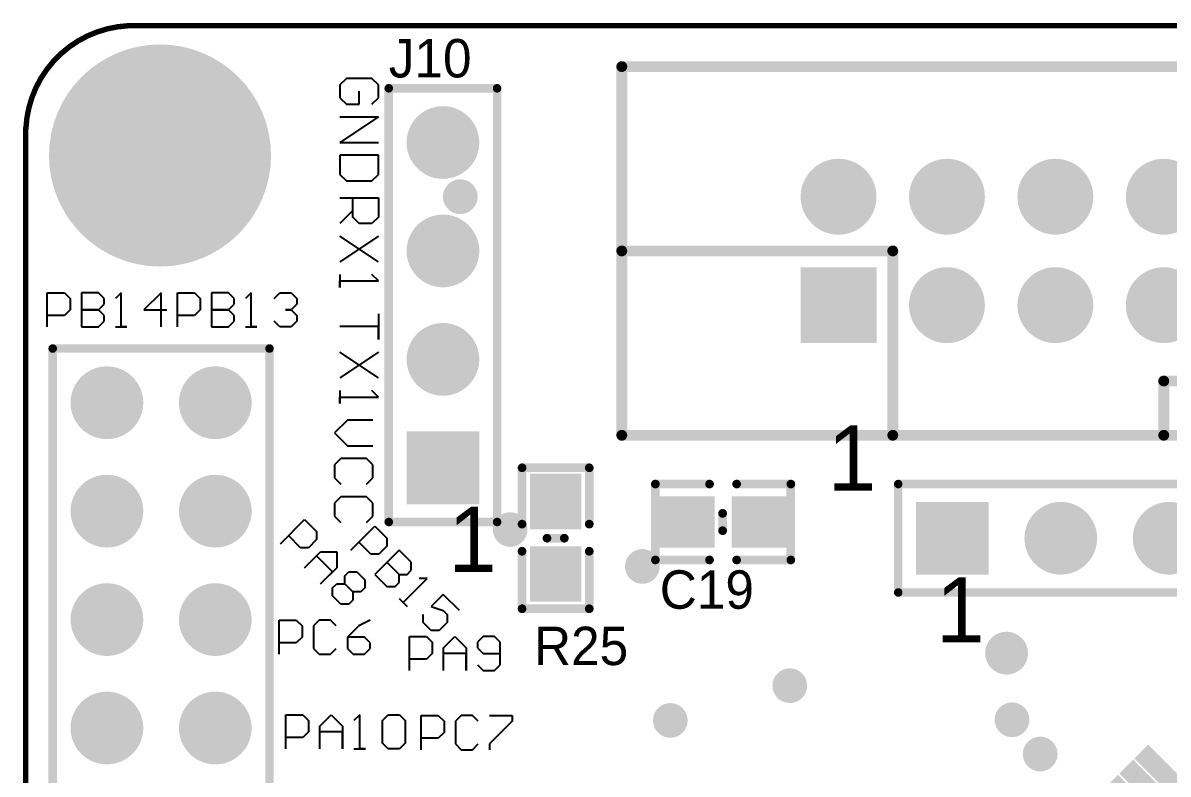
# Model space of a CAD drawing. Header units: millimetres. Extents: x 162.9 to 219.5, y 95.8 to 158.3.
# Drawn here: x 162.88 to 189.71, y 140.68 to 158.27 of the extents above; entities that cross this region are included whole.
import ezdxf

# ---------------------------------------------------------------- set-up
doc = ezdxf.new("R2010")
doc.units = ezdxf.units.MM
for name, color, linetype in [('KeepOutLayer', 6, 'Continuous'), ('MultiLayer', 9, 'Continuous'), ('TopOverlay', 2, 'Continuous'), ('TopSolder', 216, 'Continuous')]:
    doc.layers.add(name, color=color, linetype=linetype)

# ---------------------------------------------------------------- blocks, each defined once
blk = doc.blocks.new('LQFP_48_1')
at = {"layer": 'TopOverlay', "const_width": 0.254}
for points in [[(-4.5, 4.5), (-3.25, 4.5)], [(-4.5, 4.5), (-4.5, 3.25)], [(3.25, 4.5), (4.5, 4.5)], [(4.5, 4.5), (4.5, 3.25)], [(-3.5, 3.5), (3.5, 3.5)], [(-3.5, 3.5), (-3.5, -3.5)], [(3.5, 3.5), (3.5, -3.5)], [(-4.5, -3.25), (-4.5, -3.75)], [(4.5, -3.25), (4.5, -4.5)], [(-3.5, -3.5), (3.5, -3.5)], [(-4.5, -3.75), (-3.75, -4.5)], [(-3.75, -4.5), (-3.25, -4.5)], [(3.25, -4.5), (4.5, -4.5)]]:
    blk.add_lwpolyline(points, dxfattribs=at)
at = {"layer": 'TopOverlay'}
for points, const_width in [([(-4.564, 4.5, 1), (-4.437, 4.5, 1)], 0.127), ([(-4.564, 4.5, 1), (-4.437, 4.5, 1)], 0.127), ([(-3.314, 4.5, 1), (-3.187, 4.5, 1)], 0.127), ([(3.187, 4.5, 1), (3.314, 4.5, 1)], 0.127), ([(4.437, 4.5, 1), (4.564, 4.5, 1)], 0.127), ([(4.437, 4.5, 1), (4.564, 4.5, 1)], 0.127), ([(-3.564, 3.5, 1), (-3.437, 3.5, 1)], 0.127), ([(-3.564, 3.5, 1), (-3.437, 3.5, 1)], 0.127), ([(3.437, 3.5, 1), (3.564, 3.5, 1)], 0.127), ([(3.437, 3.5, 1), (3.564, 3.5, 1)], 0.127), ([(-4.564, 3.25, 1), (-4.437, 3.25, 1)], 0.127), ([(4.437, 3.25, 1), (4.564, 3.25, 1)], 0.127), ([(-2, -2.5, 1), (-3, -2.5, 1)], 0.254), ([(-3.063, -2.5, 1), (-2.936, -2.5, 1)], 0.127), ([(-2.063, -2.5, 1), (-1.936, -2.5, 1)], 0.127), ([(-4.563, -3.25, 1), (-4.436, -3.25, 1)], 0.127), ([(4.436, -3.25, 1), (4.563, -3.25, 1)], 0.127), ([(-3.564, -3.5, 1), (-3.437, -3.5, 1)], 0.127), ([(-3.564, -3.5, 1), (-3.437, -3.5, 1)], 0.127), ([(3.437, -3.5, 1), (3.564, -3.5, 1)], 0.127), ([(3.437, -3.5, 1), (3.564, -3.5, 1)], 0.127), ([(-4.563, -3.75, 1), (-4.436, -3.75, 1)], 0.127), ([(-4.563, -3.75, 1), (-4.436, -3.75, 1)], 0.127), ([(-3.814, -4.5, 1), (-3.687, -4.5, 1)], 0.127), ([(-3.814, -4.5, 1), (-3.687, -4.5, 1)], 0.127), ([(-3.313, -4.5, 1), (-3.186, -4.5, 1)], 0.127), ([(3.186, -4.5, 1), (3.313, -4.5, 1)], 0.127), ([(4.437, -4.5, 1), (4.564, -4.5, 1)], 0.127), ([(4.437, -4.5, 1), (4.564, -4.5, 1)], 0.127)]:
    blk.add_lwpolyline(points, format="xyb", close=True, dxfattribs=dict(at, const_width=const_width))
at = {"layer": 'TopSolder'}
for points in [[(-2.979, 5.702), (-2.979, 3.798), (-2.521, 5.702), (-2.521, 3.798)], [(-2.479, 5.702), (-2.479, 3.798), (-2.021, 5.702), (-2.021, 3.798)], [(-1.979, 5.702), (-1.979, 3.798), (-1.521, 5.702), (-1.521, 3.798)], [(-1.479, 5.702), (-1.479, 3.798), (-1.021, 5.702), (-1.021, 3.798)], [(-0.979, 5.702), (-0.979, 3.798), (-0.521, 5.702), (-0.521, 3.798)], [(-0.479, 5.702), (-0.479, 3.798), (-0.021, 5.702), (-0.021, 3.798)], [(0.021, 5.702), (0.021, 3.798), (0.479, 5.702), (0.479, 3.798)], [(0.521, 5.702), (0.521, 3.798), (0.979, 5.702), (0.979, 3.798)], [(1.021, 5.702), (1.021, 3.798), (1.479, 5.702), (1.479, 3.798)], [(1.521, 5.702), (1.521, 3.798), (1.979, 5.702), (1.979, 3.798)], [(2.021, 5.702), (2.021, 3.798), (2.479, 5.702), (2.479, 3.798)], [(2.521, 5.702), (2.521, 3.798), (2.979, 5.702), (2.979, 3.798)], [(-5.702, 2.521), (-3.798, 2.521), (-5.702, 2.979), (-3.798, 2.979)], [(5.702, 2.979), (3.798, 2.979), (5.702, 2.521), (3.798, 2.521)], [(-5.702, 2.021), (-3.798, 2.021), (-5.702, 2.479), (-3.798, 2.479)], [(5.702, 2.479), (3.798, 2.479), (5.702, 2.021), (3.798, 2.021)], [(-5.702, 1.521), (-3.798, 1.521), (-5.702, 1.979), (-3.798, 1.979)], [(5.702, 1.979), (3.798, 1.979), (5.702, 1.521), (3.798, 1.521)], [(-5.702, 1.021), (-3.798, 1.021), (-5.702, 1.479), (-3.798, 1.479)], [(5.702, 1.479), (3.798, 1.479), (5.702, 1.021), (3.798, 1.021)], [(-5.702, 0.521), (-3.798, 0.521), (-5.702, 0.979), (-3.798, 0.979)], [(5.702, 0.979), (3.798, 0.979), (5.702, 0.521), (3.798, 0.521)], [(-5.702, 0.021), (-3.798, 0.021), (-5.702, 0.479), (-3.798, 0.479)], [(5.702, 0.479), (3.798, 0.479), (5.702, 0.021), (3.798, 0.021)], [(-5.702, -0.479), (-3.798, -0.479), (-5.702, -0.021), (-3.798, -0.021)], [(5.702, -0.021), (3.798, -0.021), (5.702, -0.479), (3.798, -0.479)], [(-5.702, -0.979), (-3.798, -0.979), (-5.702, -0.521), (-3.798, -0.521)], [(5.702, -0.521), (3.798, -0.521), (5.702, -0.979), (3.798, -0.979)], [(-5.702, -1.479), (-3.798, -1.479), (-5.702, -1.021), (-3.798, -1.021)], [(5.702, -1.021), (3.798, -1.021), (5.702, -1.479), (3.798, -1.479)], [(-5.702, -1.979), (-3.798, -1.979), (-5.702, -1.521), (-3.798, -1.521)], [(5.702, -1.521), (3.798, -1.521), (5.702, -1.979), (3.798, -1.979)], [(-5.702, -2.479), (-3.798, -2.479), (-5.702, -2.021), (-3.798, -2.021)], [(5.702, -2.021), (3.798, -2.021), (5.702, -2.479), (3.798, -2.479)], [(-5.702, -2.979), (-3.798, -2.979), (-5.702, -2.521), (-3.798, -2.521)], [(5.702, -2.521), (3.798, -2.521), (5.702, -2.979), (3.798, -2.979)], [(-2.521, -5.702), (-2.521, -3.798), (-2.979, -5.702), (-2.979, -3.798)], [(-2.021, -5.702), (-2.021, -3.798), (-2.479, -5.702), (-2.479, -3.798)], [(-1.521, -5.702), (-1.521, -3.798), (-1.979, -5.702), (-1.979, -3.798)], [(-1.021, -5.702), (-1.021, -3.798), (-1.479, -5.702), (-1.479, -3.798)], [(-0.521, -5.702), (-0.521, -3.798), (-0.979, -5.702), (-0.979, -3.798)], [(-0.021, -5.702), (-0.021, -3.798), (-0.479, -5.702), (-0.479, -3.798)], [(0.479, -5.702), (0.479, -3.798), (0.021, -5.702), (0.021, -3.798)], [(0.979, -5.702), (0.979, -3.798), (0.521, -5.702), (0.521, -3.798)], [(1.479, -5.702), (1.479, -3.798), (1.021, -5.702), (1.021, -3.798)], [(1.979, -5.702), (1.979, -3.798), (1.521, -5.702), (1.521, -3.798)], [(2.479, -5.702), (2.479, -3.798), (2.021, -5.702), (2.021, -3.798)], [(2.979, -5.702), (2.979, -3.798), (2.521, -5.702), (2.521, -3.798)]]:
    blk.add_solid(points, dxfattribs=at)
blk = doc.blocks.new('HDR1X7_8')
at = {"layer": 'MultiLayer', "const_width": 0.75}
for points in [[(2.165, 0, 1), (2.915, 0, 1)], [(4.705, 0, 1), (5.455, 0, 1)], [(7.245, 0, 1), (7.995, 0, 1)], [(9.785, 0, 1), (10.535, 0, 1)], [(12.325, 0, 1), (13.075, 0, 1)], [(14.865, 0, 1), (15.615, 0, 1)]]:
    blk.add_lwpolyline(points, format="xyb", close=True, dxfattribs=at)
at = {"layer": 'MultiLayer'}
blk.add_solid([(-0.75, -0.75), (0.75, -0.75), (-0.75, 0.75), (0.75, 0.75)], dxfattribs=at)
at = {"layer": 'TopOverlay', "const_width": 0.2}
for points in [[(-1.27, -1.27), (-1.27, 1.27)], [(-1.27, 1.27), (16.51, 1.27)], [(16.51, -1.27), (16.51, 1.27)], [(-1.27, -1.27), (16.51, -1.27)]]:
    blk.add_lwpolyline(points, dxfattribs=at)
at = {"layer": 'TopOverlay', "const_width": 0.1}
for points in [[(-1.32, 1.27, 1), (-1.22, 1.27, 1)], [(-1.32, 1.27, 1), (-1.22, 1.27, 1)], [(16.46, 1.27, 1), (16.56, 1.27, 1)], [(16.46, 1.27, 1), (16.56, 1.27, 1)], [(-1.32, -1.27, 1), (-1.22, -1.27, 1)], [(-1.32, -1.27, 1), (-1.22, -1.27, 1)], [(16.46, -1.27, 1), (16.56, -1.27, 1)], [(16.46, -1.27, 1), (16.56, -1.27, 1)]]:
    blk.add_lwpolyline(points, format="xyb", close=True, dxfattribs=at)
at = {"layer": 'TopSolder', "const_width": 0.852}
for points in [[(2.114, 0, 1), (2.966, 0, 1)], [(4.654, 0, 1), (5.506, 0, 1)], [(7.194, 0, 1), (8.046, 0, 1)], [(9.734, 0, 1), (10.586, 0, 1)], [(12.274, 0, 1), (13.126, 0, 1)], [(14.814, 0, 1), (15.666, 0, 1)]]:
    blk.add_lwpolyline(points, format="xyb", close=True, dxfattribs=at)
at = {"layer": 'TopSolder'}
blk.add_solid([(-0.852, -0.852), (0.852, -0.852), (-0.852, 0.852), (0.852, 0.852)], dxfattribs=at)
blk = doc.blocks.new('0603C_10')
at = {"layer": 'TopOverlay', "const_width": 0.203}
for points in [[(-0.738, -0.889), (-0.738, 0.889)], [(-0.738, 0.889), (0.532, 0.889)], [(1.167, 0.889), (2.437, 0.889)], [(2.437, -0.889), (2.437, 0.889)], [(0.838, -0.203), (0.838, 0.203)], [(-0.738, -0.889), (0.532, -0.889)], [(1.167, -0.889), (2.437, -0.889)]]:
    blk.add_lwpolyline(points, dxfattribs=at)
at = {"layer": 'TopOverlay', "const_width": 0.102}
for points in [[(-0.788, 0.889, 1), (-0.687, 0.889, 1)], [(-0.788, 0.889, 1), (-0.687, 0.889, 1)], [(0.482, 0.889, 1), (0.583, 0.889, 1)], [(1.117, 0.889, 1), (1.218, 0.889, 1)], [(2.387, 0.889, 1), (2.488, 0.889, 1)], [(2.387, 0.889, 1), (2.488, 0.889, 1)], [(0.787, 0.203, 1), (0.889, 0.203, 1)], [(0.787, -0.203, 1), (0.889, -0.203, 1)], [(-0.788, -0.889, 1), (-0.687, -0.889, 1)], [(-0.788, -0.889, 1), (-0.687, -0.889, 1)], [(0.482, -0.889, 1), (0.583, -0.889, 1)], [(1.117, -0.889, 1), (1.218, -0.889, 1)], [(2.387, -0.889, 1), (2.488, -0.889, 1)], [(2.387, -0.889, 1), (2.488, -0.889, 1)]]:
    blk.add_lwpolyline(points, format="xyb", close=True, dxfattribs=at)
at = {"layer": 'TopSolder'}
for points in [[(0.652, -0.602), (0.652, 0.602), (-0.652, -0.602), (-0.652, 0.602)], [(2.352, -0.602), (2.352, 0.602), (1.048, -0.602), (1.048, 0.602)]]:
    blk.add_solid(points, dxfattribs=at)
blk = doc.blocks.new('IDE15X2_2_54_27')
at = {"layer": 'MultiLayer', "const_width": 0.75}
for points in [[(27.565, 2.54, 1), (28.315, 2.54, 1)], [(30.105, 2.54, 1), (30.855, 2.54, 1)], [(32.645, 2.54, 1), (33.395, 2.54, 1)], [(35.185, 2.54, 1), (35.935, 2.54, 1)], [(27.565, 0, 1), (28.315, 0, 1)], [(30.105, 0, 1), (30.855, 0, 1)], [(32.645, 0, 1), (33.395, 0, 1)], [(35.185, 0, 1), (35.935, 0, 1)]]:
    blk.add_lwpolyline(points, format="xyb", close=True, dxfattribs=at)
at = {"layer": 'TopOverlay', "const_width": 0.2}
for points in [[(-1.27, 3.81), (36.83, 3.81)], [(36.83, 3.81), (36.83, -1.27)], [(-1.27, -1.27), (36.83, -1.27)]]:
    blk.add_lwpolyline(points, dxfattribs=at)
at = {"layer": 'TopOverlay', "const_width": 0.1}
for points in [[(36.78, 3.81, 1), (36.88, 3.81, 1)], [(36.78, 3.81, 1), (36.88, 3.81, 1)], [(36.78, -1.27, 1), (36.88, -1.27, 1)], [(36.78, -1.27, 1), (36.88, -1.27, 1)]]:
    blk.add_lwpolyline(points, format="xyb", close=True, dxfattribs=at)
at = {"layer": 'TopSolder', "const_width": 0.852}
for points in [[(27.514, 2.54, 1), (28.366, 2.54, 1)], [(30.054, 2.54, 1), (30.906, 2.54, 1)], [(32.594, 2.54, 1), (33.446, 2.54, 1)], [(35.134, 2.54, 1), (35.986, 2.54, 1)], [(27.514, 0, 1), (28.366, 0, 1)], [(30.054, 0, 1), (30.906, 0, 1)], [(32.594, 0, 1), (33.446, 0, 1)], [(35.134, 0, 1), (35.986, 0, 1)]]:
    blk.add_lwpolyline(points, format="xyb", close=True, dxfattribs=at)
blk = doc.blocks.new('IDC20_28')
at = {"layer": 'MultiLayer', "const_width": 0.7874}
for points in [[(-0.3937, 2.54, 1), (0.3937, 2.54, 1)], [(2.1463, 2.54, 1), (2.9337, 2.54, 1)], [(4.6863, 2.54, 1), (5.4737, 2.54, 1)], [(7.2263, 2.54, 1), (8.0137, 2.54, 1)], [(2.1463, 0, 1), (2.9337, 0, 1)], [(4.6863, 0, 1), (5.4737, 0, 1)], [(7.2263, 0, 1), (8.0137, 0, 1)]]:
    blk.add_lwpolyline(points, format="xyb", close=True, dxfattribs=at)
at = {"layer": 'MultiLayer'}
blk.add_solid([(-0.7874, -0.7874), (0.7874, -0.7874), (-0.7874, 0.7874), (0.7874, 0.7874)], dxfattribs=at)
at = {"layer": 'TopOverlay', "const_width": 0.254}
for points in [[(-5.08, -3.048), (-5.08, 5.588)], [(-5.08, 5.588), (27.94, 5.588)], [(-5.08, 1.27), (1.27, 1.27)], [(1.27, -3.048), (1.27, 1.27)], [(7.62, -1.778), (15.24, -1.778)], [(7.62, -3.048), (7.62, -1.778)], [(-5.08, -3.048), (27.94, -3.048)]]:
    blk.add_lwpolyline(points, dxfattribs=at)
at = {"layer": 'TopOverlay', "const_width": 0.127}
for points in [[(-5.1435, 5.588, 1), (-5.0165, 5.588, 1)], [(-5.1435, 5.588, 1), (-5.0165, 5.588, 1)], [(-5.1435, 1.27, 1), (-5.0165, 1.27, 1)], [(1.2065, 1.27, 1), (1.3335, 1.27, 1)], [(1.2065, 1.27, 1), (1.3335, 1.27, 1)], [(7.5565, -1.778, 1), (7.6835, -1.778, 1)], [(7.5565, -1.778, 1), (7.6835, -1.778, 1)], [(-5.1435, -3.048, 1), (-5.0165, -3.048, 1)], [(-5.1435, -3.048, 1), (-5.0165, -3.048, 1)], [(1.2065, -3.048, 1), (1.3335, -3.048, 1)], [(7.5565, -3.048, 1), (7.6835, -3.048, 1)]]:
    blk.add_lwpolyline(points, format="xyb", close=True, dxfattribs=at)
at = {"layer": 'TopSolder', "const_width": 0.889}
for points in [[(-0.4445, 2.54, 1), (0.4445, 2.54, 1)], [(2.0955, 2.54, 1), (2.9845, 2.54, 1)], [(4.6355, 2.54, 1), (5.5245, 2.54, 1)], [(7.1755, 2.54, 1), (8.0645, 2.54, 1)], [(2.0955, 0, 1), (2.9845, 0, 1)], [(4.6355, 0, 1), (5.5245, 0, 1)], [(7.1755, 0, 1), (8.0645, 0, 1)]]:
    blk.add_lwpolyline(points, format="xyb", close=True, dxfattribs=at)
at = {"layer": 'TopSolder'}
blk.add_solid([(-0.889, -0.889), (0.889, -0.889), (-0.889, 0.889), (0.889, 0.889)], dxfattribs=at)
blk = doc.blocks.new('HDR1X4_31')
at = {"layer": 'MultiLayer', "const_width": 0.75}
for points in [[(2.165, 0, 1), (2.915, 0, 1)], [(4.705, 0, 1), (5.455, 0, 1)], [(7.245, 0, 1), (7.995, 0, 1)]]:
    blk.add_lwpolyline(points, format="xyb", close=True, dxfattribs=at)
at = {"layer": 'MultiLayer'}
blk.add_solid([(-0.75, -0.75), (0.75, -0.75), (-0.75, 0.75), (0.75, 0.75)], dxfattribs=at)
at = {"layer": 'TopOverlay', "const_width": 0.2}
for points in [[(-1.27, 1.27), (-1.27, -1.27)], [(-1.27, 1.27), (8.89, 1.27)], [(8.89, 1.27), (8.89, -1.27)], [(-1.27, -1.27), (8.89, -1.27)]]:
    blk.add_lwpolyline(points, dxfattribs=at)
at = {"layer": 'TopOverlay', "const_width": 0.1}
for points in [[(-1.32, 1.27, 1), (-1.22, 1.27, 1)], [(-1.32, 1.27, 1), (-1.22, 1.27, 1)], [(8.84, 1.27, 1), (8.94, 1.27, 1)], [(8.84, 1.27, 1), (8.94, 1.27, 1)], [(-1.32, -1.27, 1), (-1.22, -1.27, 1)], [(-1.32, -1.27, 1), (-1.22, -1.27, 1)], [(8.84, -1.27, 1), (8.94, -1.27, 1)], [(8.84, -1.27, 1), (8.94, -1.27, 1)]]:
    blk.add_lwpolyline(points, format="xyb", close=True, dxfattribs=at)
at = {"layer": 'TopSolder', "const_width": 0.852}
for points in [[(2.114, 0, 1), (2.966, 0, 1)], [(4.654, 0, 1), (5.506, 0, 1)], [(7.194, 0, 1), (8.046, 0, 1)]]:
    blk.add_lwpolyline(points, format="xyb", close=True, dxfattribs=at)
at = {"layer": 'TopSolder'}
blk.add_solid([(-0.852, -0.852), (0.852, -0.852), (-0.852, 0.852), (0.852, 0.852)], dxfattribs=at)
blk = doc.blocks.new('0603J_34')
at = {"layer": 'TopOverlay', "const_width": 0.203}
for points in [[(0.558, 0.762), (-0.762, 0.762)], [(-0.762, -0.813), (-0.762, 0.762)], [(2.54, 0.762), (1.193, 0.762)], [(2.54, -0.813), (2.54, 0.762)], [(0.887, -0.229), (0.887, 0.178)], [(0.558, -0.813), (-0.762, -0.813)], [(2.54, -0.813), (1.193, -0.813)]]:
    blk.add_lwpolyline(points, dxfattribs=at)
at = {"layer": 'TopOverlay', "const_width": 0.102}
for points in [[(-0.813, 0.762, 1), (-0.711, 0.762, 1)], [(-0.813, 0.762, 1), (-0.711, 0.762, 1)], [(0.507, 0.762, 1), (0.609, 0.762, 1)], [(1.142, 0.762, 1), (1.244, 0.762, 1)], [(2.489, 0.762, 1), (2.591, 0.762, 1)], [(2.489, 0.762, 1), (2.591, 0.762, 1)], [(0.836, 0.178, 1), (0.938, 0.178, 1)], [(0.836, -0.229, 1), (0.938, -0.229, 1)], [(-0.813, -0.813, 1), (-0.711, -0.813, 1)], [(-0.813, -0.813, 1), (-0.711, -0.813, 1)], [(0.507, -0.813, 1), (0.609, -0.813, 1)], [(1.142, -0.813, 1), (1.244, -0.813, 1)], [(2.489, -0.813, 1), (2.591, -0.813, 1)], [(2.489, -0.813, 1), (2.591, -0.813, 1)]]:
    blk.add_lwpolyline(points, format="xyb", close=True, dxfattribs=at)
at = {"layer": 'TopSolder'}
for points in [[(-0.626, 0.576), (-0.626, -0.627), (0.677, 0.576), (0.677, -0.627)], [(1.074, 0.576), (1.074, -0.627), (2.377, 0.576), (2.377, -0.627)]]:
    blk.add_solid(points, dxfattribs=at)

msp = doc.modelspace()

# ---------------------------------------------------------------- linework, layer by layer
at = {"layer": 'KeepOutLayer', "const_width": 0.127}
msp.add_lwpolyline([(162.948, 155.8, -0.414205), (165.583, 158.209)], format="xyb", dxfattribs=at)
for points in [[(165.583, 158.209), (217.043, 158.209)], [(162.941, 98.545), (162.941, 155.8)]]:
    msp.add_lwpolyline(points, dxfattribs=at)
at = {"layer": 'KeepOutLayer', "const_width": 0.0635}
for points in [[(165.551, 158.209, 1), (165.614, 158.209, 1)], [(165.551, 158.209, 1), (165.614, 158.209, 1)], [(162.909, 155.8, 1), (162.973, 155.8, 1)], [(162.916, 155.8, 1), (162.98, 155.8, 1)]]:
    msp.add_lwpolyline(points, format="xyb", close=True, dxfattribs=at)
at = {"layer": 'MultiLayer'}
for points, const_width in [([(164.841, 155.169, 1), (167.341, 155.169, 1)], 2.5), ([(172.974, 154.203, 1), (173.279, 154.203, 1)], 0.305), ([(174.142, 146.406, 1), (174.447, 146.406, 1)], 0.305), ([(177.241, 145.542, 1), (177.546, 145.542, 1)], 0.305), ([(185.728, 143.51, 1), (186.128, 143.51, 1)], 0.4), ([(180.696, 142.748, 1), (181, 142.748, 1)], 0.305), ([(177.896, 141.935, 1), (178.201, 141.935, 1)], 0.305), ([(185.903, 141.95, 1), (186.207, 141.95, 1)], 0.305), ([(186.563, 141.148, 1), (186.868, 141.148, 1)], 0.305)]:
    msp.add_lwpolyline(points, format="xyb", close=True, dxfattribs=dict(at, const_width=const_width))
at = {"layer": 'TopOverlay'}
for p, q in [((170.457, 156.972), (170.307, 156.822)), ((170.307, 156.822), (170.307, 156.522)), ((171.057, 156.972), (170.457, 156.972)), ((171.207, 156.822), (171.057, 156.972)), ((171.207, 156.522), (171.207, 156.822)), ((170.307, 156.522), (170.457, 156.372)), ((170.757, 156.372), (170.757, 156.672)), ((171.057, 156.372), (171.207, 156.522)), ((170.457, 156.372), (170.757, 156.372)), ((170.307, 156.072), (171.207, 156.072)), ((171.207, 156.072), (170.307, 155.472)), ((170.307, 155.472), (171.207, 155.472)), ((171.207, 155.173), (170.307, 155.173)), ((170.307, 155.173), (170.307, 154.723)), ((171.207, 154.723), (171.207, 155.173)), ((170.307, 154.723), (170.457, 154.573)), ((170.457, 154.573), (171.057, 154.573)), ((171.057, 154.573), (171.207, 154.723)), ((170.307, 154.178), (171.207, 154.178)), ((170.607, 153.728), (170.607, 154.178)), ((171.207, 154.178), (171.207, 153.728)), ((170.607, 153.878), (170.307, 153.578)), ((170.757, 153.578), (170.607, 153.728)), ((171.057, 153.578), (170.757, 153.578)), ((171.207, 153.728), (171.057, 153.578)), ((171.207, 153.278), (170.307, 152.678)), ((171.207, 152.678), (170.307, 153.278)), ((170.307, 152.379), (170.307, 152.079)), ((170.307, 152.079), (170.307, 152.229)), ((170.307, 152.229), (171.207, 152.229)), ((171.207, 152.229), (171.057, 152.379)), ((163.449, 151.155), (163.449, 151.955)), ((163.449, 151.955), (163.849, 151.955)), ((163.849, 151.955), (163.982, 151.822)), ((164.249, 151.955), (164.249, 151.155)), ((164.649, 151.955), (164.249, 151.955)), ((164.782, 151.822), (164.649, 151.955)), ((165.182, 151.955), (165.048, 151.822)), ((165.182, 151.155), (165.182, 151.955)), ((166.115, 151.955), (165.715, 151.555)), ((166.115, 151.155), (166.115, 151.955)), ((166.497, 151.155), (166.497, 151.955)), ((166.497, 151.955), (166.897, 151.955)), ((166.897, 151.955), (167.03, 151.822)), ((167.297, 151.955), (167.297, 151.155)), ((167.697, 151.955), (167.297, 151.955)), ((167.83, 151.822), (167.697, 151.955)), ((168.23, 151.955), (168.096, 151.822)), ((168.23, 151.155), (168.23, 151.955)), ((168.763, 151.822), (168.896, 151.955)), ((168.896, 151.955), (169.163, 151.955)), ((169.163, 151.955), (169.296, 151.822)), ((163.982, 151.822), (163.982, 151.555)), ((164.649, 151.555), (164.782, 151.689)), ((164.782, 151.689), (164.782, 151.822)), ((167.03, 151.822), (167.03, 151.555)), ((167.697, 151.555), (167.83, 151.689)), ((167.83, 151.689), (167.83, 151.822)), ((169.296, 151.689), (169.163, 151.555)), ((169.296, 151.822), (169.296, 151.689)), ((163.849, 151.422), (163.449, 151.422)), ((163.982, 151.555), (163.849, 151.422)), ((164.649, 151.555), (164.249, 151.555)), ((164.249, 151.555), (164.649, 151.555)), ((164.782, 151.422), (164.649, 151.555)), ((164.782, 151.289), (164.782, 151.422)), ((165.715, 151.555), (166.248, 151.555)), ((166.897, 151.422), (166.497, 151.422)), ((167.03, 151.555), (166.897, 151.422)), ((167.697, 151.555), (167.297, 151.555)), ((167.297, 151.555), (167.697, 151.555)), ((167.83, 151.422), (167.697, 151.555)), ((167.83, 151.289), (167.83, 151.422)), ((169.163, 151.555), (169.03, 151.555)), ((169.03, 151.555), (169.163, 151.555)), ((169.163, 151.555), (169.296, 151.422)), ((169.296, 151.422), (169.296, 151.289)), ((171.207, 151.46), (171.207, 150.86)), ((164.249, 151.155), (164.649, 151.155)), ((164.649, 151.155), (164.782, 151.289)), ((165.048, 151.155), (165.315, 151.155)), ((165.315, 151.155), (165.182, 151.155)), ((167.297, 151.155), (167.697, 151.155)), ((167.697, 151.155), (167.83, 151.289)), ((168.096, 151.155), (168.363, 151.155)), ((168.363, 151.155), (168.23, 151.155)), ((168.896, 151.155), (168.763, 151.289)), ((169.163, 151.155), (168.896, 151.155)), ((169.296, 151.289), (169.163, 151.155)), ((171.207, 151.16), (170.307, 151.16)), ((171.207, 150.86), (171.207, 151.16)), ((171.207, 150.56), (170.307, 149.961)), ((171.207, 149.961), (170.307, 150.56)), ((170.307, 149.661), (170.307, 149.361)), ((170.307, 149.361), (170.307, 149.511)), ((170.307, 149.511), (171.207, 149.511)), ((171.207, 149.511), (171.057, 149.661)), ((170.48, 148.971), (170.18, 148.671)), ((171.08, 148.971), (170.48, 148.971)), ((170.18, 148.671), (170.48, 148.371)), ((170.48, 148.371), (171.08, 148.371)), ((170.33, 148.071), (170.18, 147.921)), ((170.18, 147.921), (170.18, 147.621)), ((170.93, 148.071), (170.33, 148.071)), ((171.08, 147.921), (170.93, 148.071)), ((171.08, 147.621), (171.08, 147.921)), ((170.18, 147.621), (170.33, 147.471)), ((170.93, 147.471), (171.08, 147.621)), ((170.33, 147.172), (170.18, 147.022)), ((170.93, 147.172), (170.33, 147.172)), ((171.08, 147.022), (170.93, 147.172)), ((170.18, 147.022), (170.18, 146.722)), ((171.08, 146.722), (171.08, 147.022)), ((168.91, 146.075), (169.476, 146.641)), ((169.476, 146.641), (169.758, 146.358)), ((170.18, 146.722), (170.33, 146.572)), ((170.93, 146.572), (171.08, 146.722)), ((169.381, 145.981), (169.099, 146.264)), ((169.758, 146.358), (169.758, 146.17)), ((170.561, 145.923), (171.127, 146.489)), ((171.127, 146.489), (171.409, 146.206)), ((169.758, 146.17), (169.57, 145.981)), ((171.032, 145.829), (170.75, 146.112)), ((171.409, 146.017), (171.221, 145.829)), ((171.409, 146.206), (171.409, 146.017)), ((169.57, 145.981), (169.381, 145.981)), ((169.476, 145.51), (169.853, 145.887)), ((170.135, 145.416), (169.758, 145.793)), ((169.853, 145.887), (170.23, 145.887)), ((170.23, 145.887), (170.23, 145.51)), ((171.221, 145.829), (171.032, 145.829)), ((171.692, 145.923), (171.127, 145.357)), ((171.975, 145.64), (171.692, 145.923)), ((170.23, 145.51), (169.853, 145.133)), ((171.692, 145.357), (171.409, 145.64)), ((171.409, 145.64), (171.692, 145.357)), ((171.881, 145.357), (171.975, 145.452)), ((171.975, 145.452), (171.975, 145.64)), ((169.853, 145.133), (170.135, 145.416)), ((170.418, 145.321), (170.512, 145.416)), ((170.418, 145.133), (170.418, 145.321)), ((170.512, 145.416), (170.701, 145.416)), ((170.701, 145.416), (170.889, 145.227)), ((170.889, 145.227), (170.889, 145.039)), ((171.127, 145.357), (171.409, 145.075)), ((171.692, 145.169), (171.692, 145.357)), ((171.692, 145.357), (171.881, 145.357)), ((171.786, 144.698), (172.352, 145.263)), ((172.352, 145.263), (172.163, 145.263)), ((170.135, 145.039), (170.23, 145.133)), ((170.135, 144.85), (170.135, 145.039)), ((170.23, 145.133), (170.418, 145.133)), ((170.418, 145.133), (170.607, 144.944)), ((170.795, 144.944), (170.607, 144.944)), ((170.607, 144.944), (170.607, 144.756)), ((170.889, 145.039), (170.795, 144.944)), ((171.409, 145.075), (171.598, 145.075)), ((171.598, 145.075), (171.692, 145.169)), ((170.324, 144.662), (170.135, 144.85)), ((170.512, 144.662), (170.324, 144.662)), ((170.607, 144.756), (170.512, 144.662)), ((171.692, 144.792), (171.881, 144.603)), ((171.881, 144.603), (171.786, 144.698)), ((172.729, 144.886), (172.446, 144.603)), ((173.106, 144.509), (172.729, 144.886)), ((172.258, 144.226), (172.258, 144.415)), ((172.446, 144.603), (172.729, 144.509)), ((172.729, 144.509), (172.823, 144.415)), ((172.823, 144.415), (172.823, 144.226)), ((168.885, 143.485), (168.885, 144.284)), ((168.885, 144.284), (169.284, 144.284)), ((169.284, 144.284), (169.418, 144.151)), ((169.418, 144.151), (169.418, 143.884)), ((169.818, 144.284), (169.684, 144.151)), ((169.684, 144.151), (169.684, 143.618)), ((170.084, 144.284), (169.818, 144.284)), ((170.218, 144.151), (170.084, 144.284)), ((170.751, 144.151), (170.484, 143.884)), ((171.017, 144.284), (170.751, 144.151)), ((172.446, 144.038), (172.258, 144.226)), ((172.823, 144.226), (172.635, 144.038)), ((169.418, 143.884), (169.284, 143.751)), ((170.484, 143.884), (170.484, 143.618)), ((170.884, 143.884), (170.484, 143.884)), ((171.017, 143.751), (170.884, 143.884)), ((171.933, 143.104), (171.933, 143.903)), ((171.933, 143.903), (172.332, 143.903)), ((172.332, 143.903), (172.466, 143.77)), ((172.635, 144.038), (172.446, 144.038)), ((172.732, 143.637), (172.999, 143.903)), ((172.999, 143.903), (173.266, 143.637)), ((173.665, 143.903), (173.532, 143.77)), ((173.932, 143.903), (173.665, 143.903)), ((174.065, 143.77), (173.932, 143.903)), ((169.284, 143.751), (168.885, 143.751)), ((169.684, 143.618), (169.818, 143.485)), ((170.084, 143.485), (170.218, 143.618)), ((170.484, 143.618), (170.617, 143.485)), ((170.884, 143.485), (171.017, 143.618)), ((171.017, 143.618), (171.017, 143.751)), ((172.466, 143.77), (172.466, 143.503)), ((172.732, 143.104), (172.732, 143.637)), ((173.266, 143.637), (173.266, 143.104)), ((173.532, 143.77), (173.532, 143.637)), ((173.532, 143.637), (173.665, 143.503)), ((174.065, 143.237), (174.065, 143.77)), ((169.818, 143.485), (170.084, 143.485)), ((170.617, 143.485), (170.884, 143.485)), ((172.332, 143.37), (171.933, 143.37)), ((172.466, 143.503), (172.332, 143.37)), ((173.266, 143.503), (172.732, 143.503)), ((173.266, 143.104), (173.266, 143.503)), ((173.665, 143.503), (174.065, 143.503)), ((173.532, 143.237), (173.665, 143.104)), ((173.665, 143.104), (173.932, 143.104)), ((173.932, 143.104), (174.065, 143.237)), ((169.037, 141.269), (169.037, 142.069)), ((169.037, 142.069), (169.437, 142.069)), ((169.437, 142.069), (169.57, 141.935)), ((169.837, 141.802), (170.103, 142.069)), ((170.103, 142.069), (170.37, 141.802)), ((170.77, 142.069), (170.636, 141.935)), ((170.77, 141.269), (170.77, 142.069)), ((171.303, 141.935), (171.436, 142.069)), ((171.436, 142.069), (171.703, 142.069)), ((171.703, 142.069), (171.836, 141.935)), ((172.212, 141.249), (172.212, 142.049)), ((172.212, 142.049), (172.612, 142.049)), ((172.612, 142.049), (172.745, 141.916)), ((173.145, 142.049), (173.012, 141.916)), ((173.412, 142.049), (173.145, 142.049)), ((173.545, 141.916), (173.412, 142.049)), ((173.811, 142.049), (174.345, 142.049)), ((174.345, 142.049), (174.345, 141.916)), ((169.57, 141.935), (169.57, 141.669)), ((169.837, 141.269), (169.837, 141.802)), ((170.37, 141.802), (170.37, 141.269)), ((171.303, 141.402), (171.303, 141.935)), ((171.836, 141.935), (171.836, 141.402)), ((172.745, 141.916), (172.745, 141.649)), ((173.012, 141.916), (173.012, 141.383)), ((174.345, 141.916), (173.811, 141.383)), ((169.437, 141.535), (169.037, 141.535)), ((169.57, 141.669), (169.437, 141.535)), ((170.37, 141.669), (169.837, 141.669)), ((170.37, 141.269), (170.37, 141.669)), ((172.612, 141.516), (172.212, 141.516)), ((172.745, 141.649), (172.612, 141.516)), ((170.636, 141.269), (170.903, 141.269)), ((170.903, 141.269), (170.77, 141.269)), ((171.436, 141.269), (171.303, 141.402)), ((171.703, 141.269), (171.436, 141.269)), ((171.836, 141.402), (171.703, 141.269)), ((173.012, 141.383), (173.145, 141.249)), ((173.145, 141.249), (173.412, 141.249)), ((173.412, 141.249), (173.545, 141.383)), ((173.811, 141.383), (173.811, 141.249))]:
    msp.add_line(p, q, dxfattribs=at)
at = {"layer": 'TopSolder'}
for points, const_width in [([(164.79, 155.169, 1), (167.391, 155.169, 1)], 2.602), ([(172.923, 154.203, 1), (173.33, 154.203, 1)], 0.406), ([(174.092, 146.406, 1), (174.498, 146.406, 1)], 0.406), ([(177.19, 145.542, 1), (177.597, 145.542, 1)], 0.406), ([(185.677, 143.51, 1), (186.179, 143.51, 1)], 0.502), ([(180.645, 142.748, 1), (181.051, 142.748, 1)], 0.406), ([(177.845, 141.935, 1), (178.251, 141.935, 1)], 0.406), ([(185.852, 141.95, 1), (186.258, 141.95, 1)], 0.406), ([(186.512, 141.148, 1), (186.919, 141.148, 1)], 0.406)]:
    msp.add_lwpolyline(points, format="xyb", close=True, dxfattribs=dict(at, const_width=const_width))

# ---------------------------------------------------------------- block references
for name, p in [('IDC20_28', (181.991, 151.663)), ('0603C_10', (178.435, 146.583)), ('HDR1X7_8', (184.658, 146.202))]:
    msp.add_blockref(name, p)
for name, p, rotation in [('HDR1X4_31', (172.72, 147.853), 90), ('IDE15X2_2_54_27', (167.386, 113.817), 90), ('0603J_34', (175.387, 147.091), 270), ('LQFP_48_1', (191.173, 135.23), 45)]:
    msp.add_blockref(name, p, dxfattribs=dict(rotation=rotation))

# ---------------------------------------------------------------- texts
at = {"layer": 'TopOverlay'}
for s, height, p in [('J10', 0.9, (171.45, 156.997)), ('1', 1.524, (181.737, 147.32)), ('1', 1.524, (172.847, 145.415)), ('C19', 0.9, (177.8, 144.551)), ('1', 1.524, (184.277, 143.764)), ('R25', 0.9, (174.854, 143.231))]:
    msp.add_text(s, height=height, dxfattribs=at).set_placement(p)

doc.saveas('drawing.dxf')
